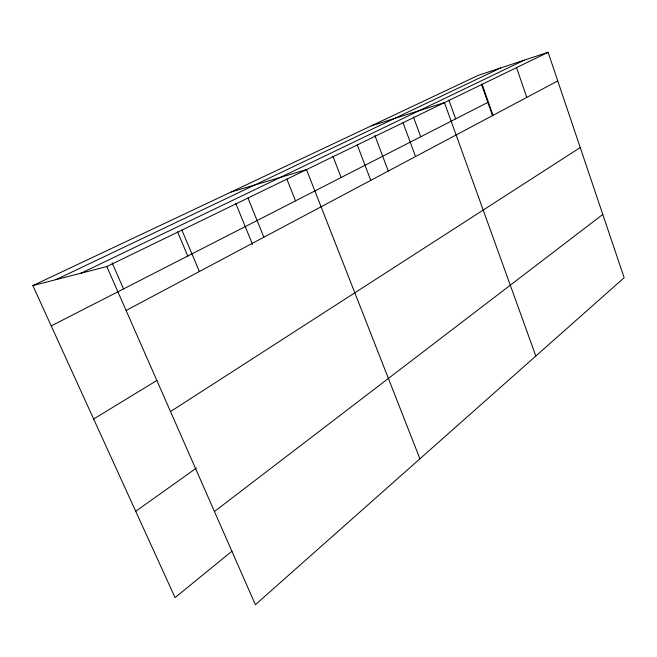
<?xml version="1.0" encoding="UTF-8"?>
<svg xmlns="http://www.w3.org/2000/svg" width="657" height="657" viewBox="0 0 657 657"><rect width="100%" height="100%" fill="white"/><g stroke="black" fill="none" stroke-linecap="round" stroke-linejoin="round"><path stroke-width="0.99" d="M231.962 551.19L175.058 597.607L32.85 285.59L478.304 75.333L548.102 52.297L624.15 277.714L255.384 604.703L106.812 266.57L32.85 285.59M214.437 511.524L602.798 214.428M135.72 511.294L196.509 468.006M170.524 411.561L580.238 147.546M93.647 418.985L157.007 380.411M126.103 310.474L557.76 80.918M51.23 325.921L487.839 102.402M106.812 266.57L548.102 52.297M81.049 273.197L524.261 60.165M55.935 279.652L500.544 67.991M371.254 125.865L444.452 102.623L535.825 356.028M231.116 192.008L306.507 169.605L419.922 458.808M112.092 262.808L123.524 288.916M181.915 230.106L199.367 271.513M177.546 231.814L187.771 256.025M235.699 203.227L252.567 244.511M247.96 198.028L263.868 237.218M286.895 179.139L295.519 200.861M332.853 156.095L341.123 177.513M357.293 144.942L370.77 180.363M374.827 135.358L388.427 171.502M403.037 122.728L415.553 156.547M413.442 116.995L420.71 136.771M448.912 100.16L455.646 118.884M482.123 84.326L493.037 115.336M481.367 84.039L492.553 115.78M516.542 67.622L526.791 97.392"/></g></svg>
